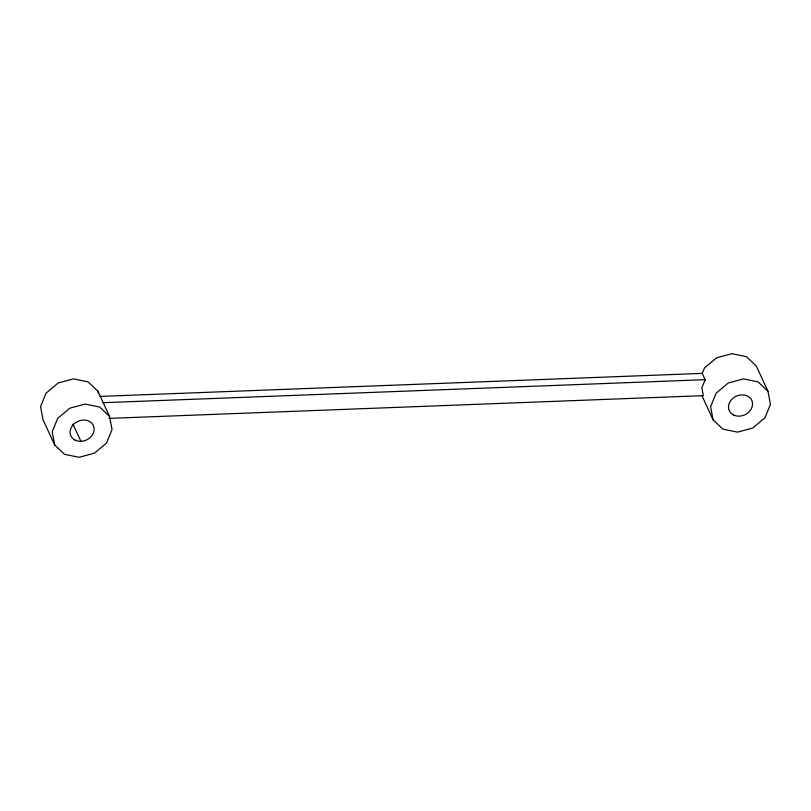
<?xml version="1.0" encoding="UTF-8"?>
<svg xmlns="http://www.w3.org/2000/svg" width="811" height="811" viewBox="0 0 811 811"><rect width="100%" height="100%" fill="white"/><g stroke="black" fill="none" stroke-linecap="round" stroke-linejoin="round"><path stroke-width="1.22" d="M108.856 418.385L703.36 395.646L701.86 387.759L705.175 379.68L702.265 373.384L704.475 367.991L716.529 357.833L731.897 353.697L746.455 356.688L756.308 366.014L767.946 391.216L770.45 404.365L764.935 417.827L752.872 427.985L737.503 432.131L722.946 429.131L713.092 419.814L701.981 395.758M100.169 396.407L702.265 373.384M103.078 402.702L705.175 379.68M767.946 391.216L758.103 381.89L743.545 378.899L728.177 383.035L716.113 393.193L710.598 406.656L713.092 419.814M97.908 391.186L88.054 381.869L73.497 378.869L58.128 383.015L46.065 393.173L40.55 406.635L43.054 419.784L54.692 444.986L64.545 454.312L79.103 457.303L94.471 453.167L106.525 443.009L112.05 429.546L109.546 416.388L97.908 391.186L98.303 393.294M109.546 416.388L99.702 407.061L85.145 404.071L69.776 408.207L57.713 418.375L52.198 431.827L54.692 444.986M72.97 424.153L80.918 441.336M75.088 440.14A12.378 10.249 -24.8 0 0 94.096 430.225A12.378 10.249 -24.8 0 0 77.187 421.7A12.378 10.249 -24.8 0 0 75.088 440.14M733.489 414.958A12.378 10.249 -24.8 0 0 752.496 405.054A12.378 10.249 -24.8 0 0 735.587 396.518A12.378 10.249 -24.8 0 0 733.489 414.958"/></g></svg>
